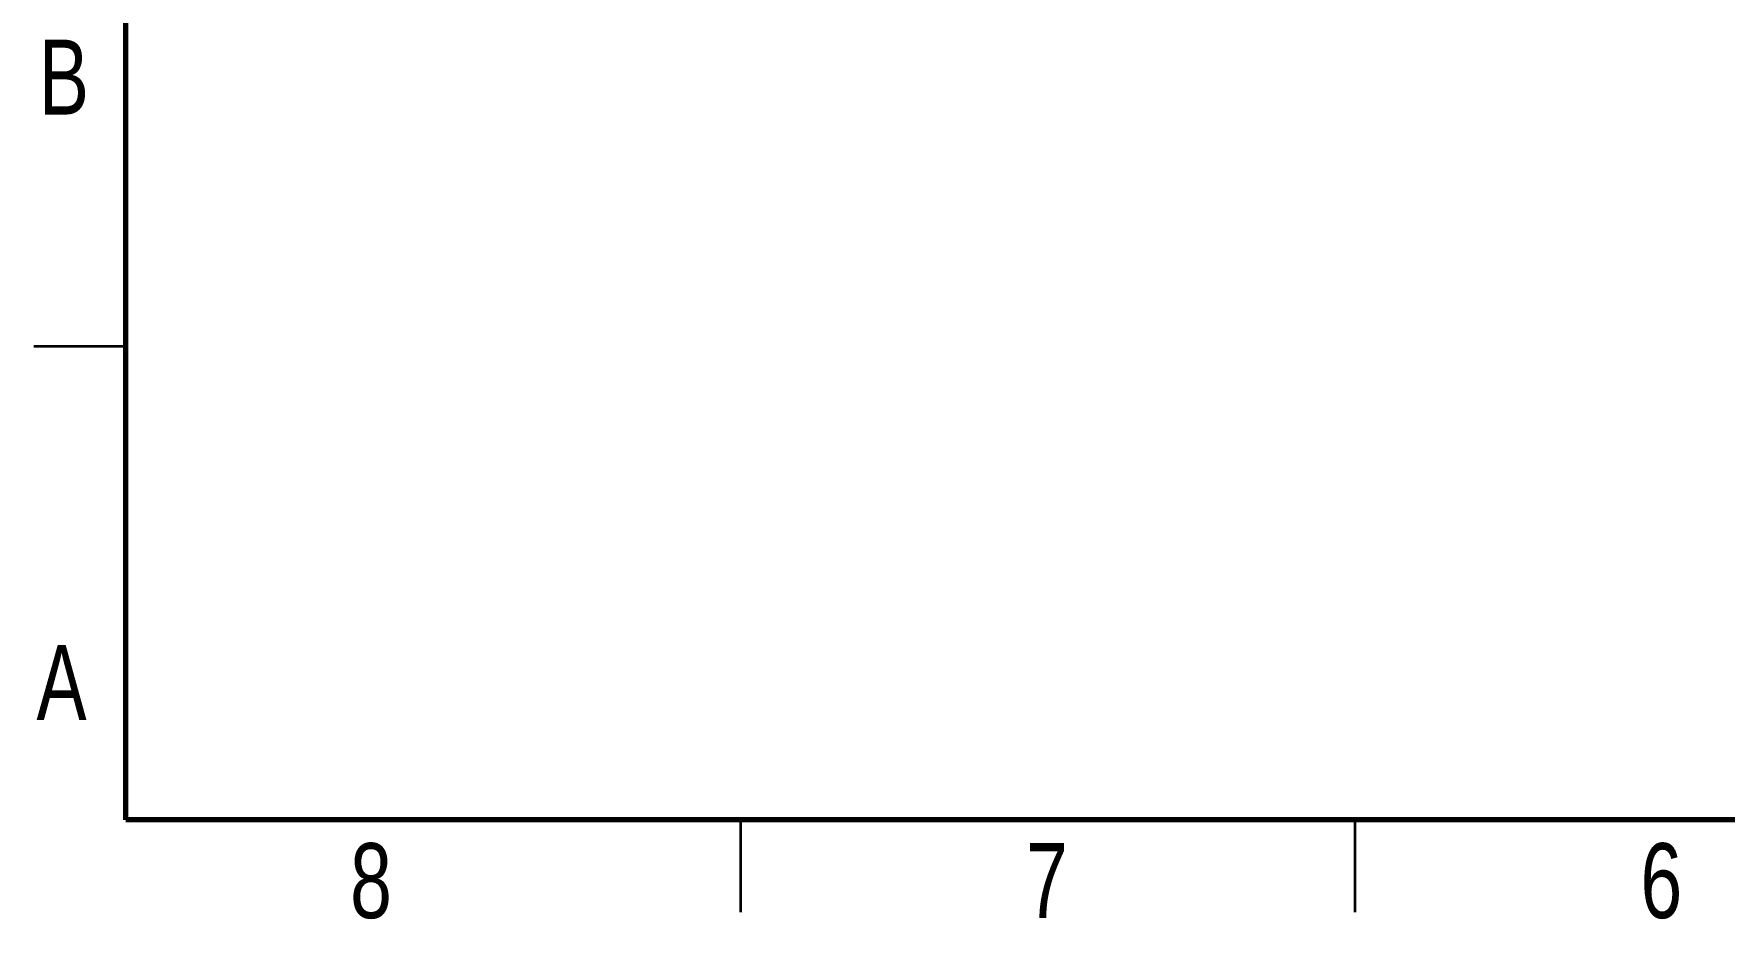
# Paper-space layout 'Sheet2' of a CAD drawing. Header units: millimetres. Extents: x 2 to 418, y 2 to 295.
# Drawn here: x 2.5 to 140.1, y 1.9 to 73.9 of the extents above; entities that cross this region are included whole.
import ezdxf

# ---------------------------------------------------------------- set-up
doc = ezdxf.new("R2010")
doc.units = ezdxf.units.MM
doc.styles.add('SLDTEXTSTYLE0', font='TXT', dxfattribs={"width": 0.75})

psp = doc.layouts.new('Sheet2')

# ---------------------------------------------------------------- linework, layer by layer
at = {"color": 7, "linetype": 'Continuous', "lineweight": 70}
for p, q in [((10, 10), (10, 287)), ((410, 10), (10, 10))]:
    psp.add_line(p, q, dxfattribs=at)
at = {"color": 7, "linetype": 'Continuous', "lineweight": 35}
for p, q in [((10, 48.5), (2.5, 48.5)), ((60, 10), (60, 2.5)), ((110, 10), (110, 2.5))]:
    psp.add_line(p, q, dxfattribs=at)

# ---------------------------------------------------------------- texts
at = {"color": 7, "linetype": 'Continuous', "lineweight": 0, "char_height": 6.096, "attachment_point": 2, "style": 'SLDTEXTSTYLE0'}
for s, insert in [('B', (4.953, 73.476)), ('A', (4.757, 24.226)), ('8', (29.939, 8.114)), ('7', (84.939, 8.114)), ('6', (134.939, 8.114))]:
    psp.add_mtext(s, dxfattribs=dict(at, insert=insert))

doc.saveas('drawing.dxf')
